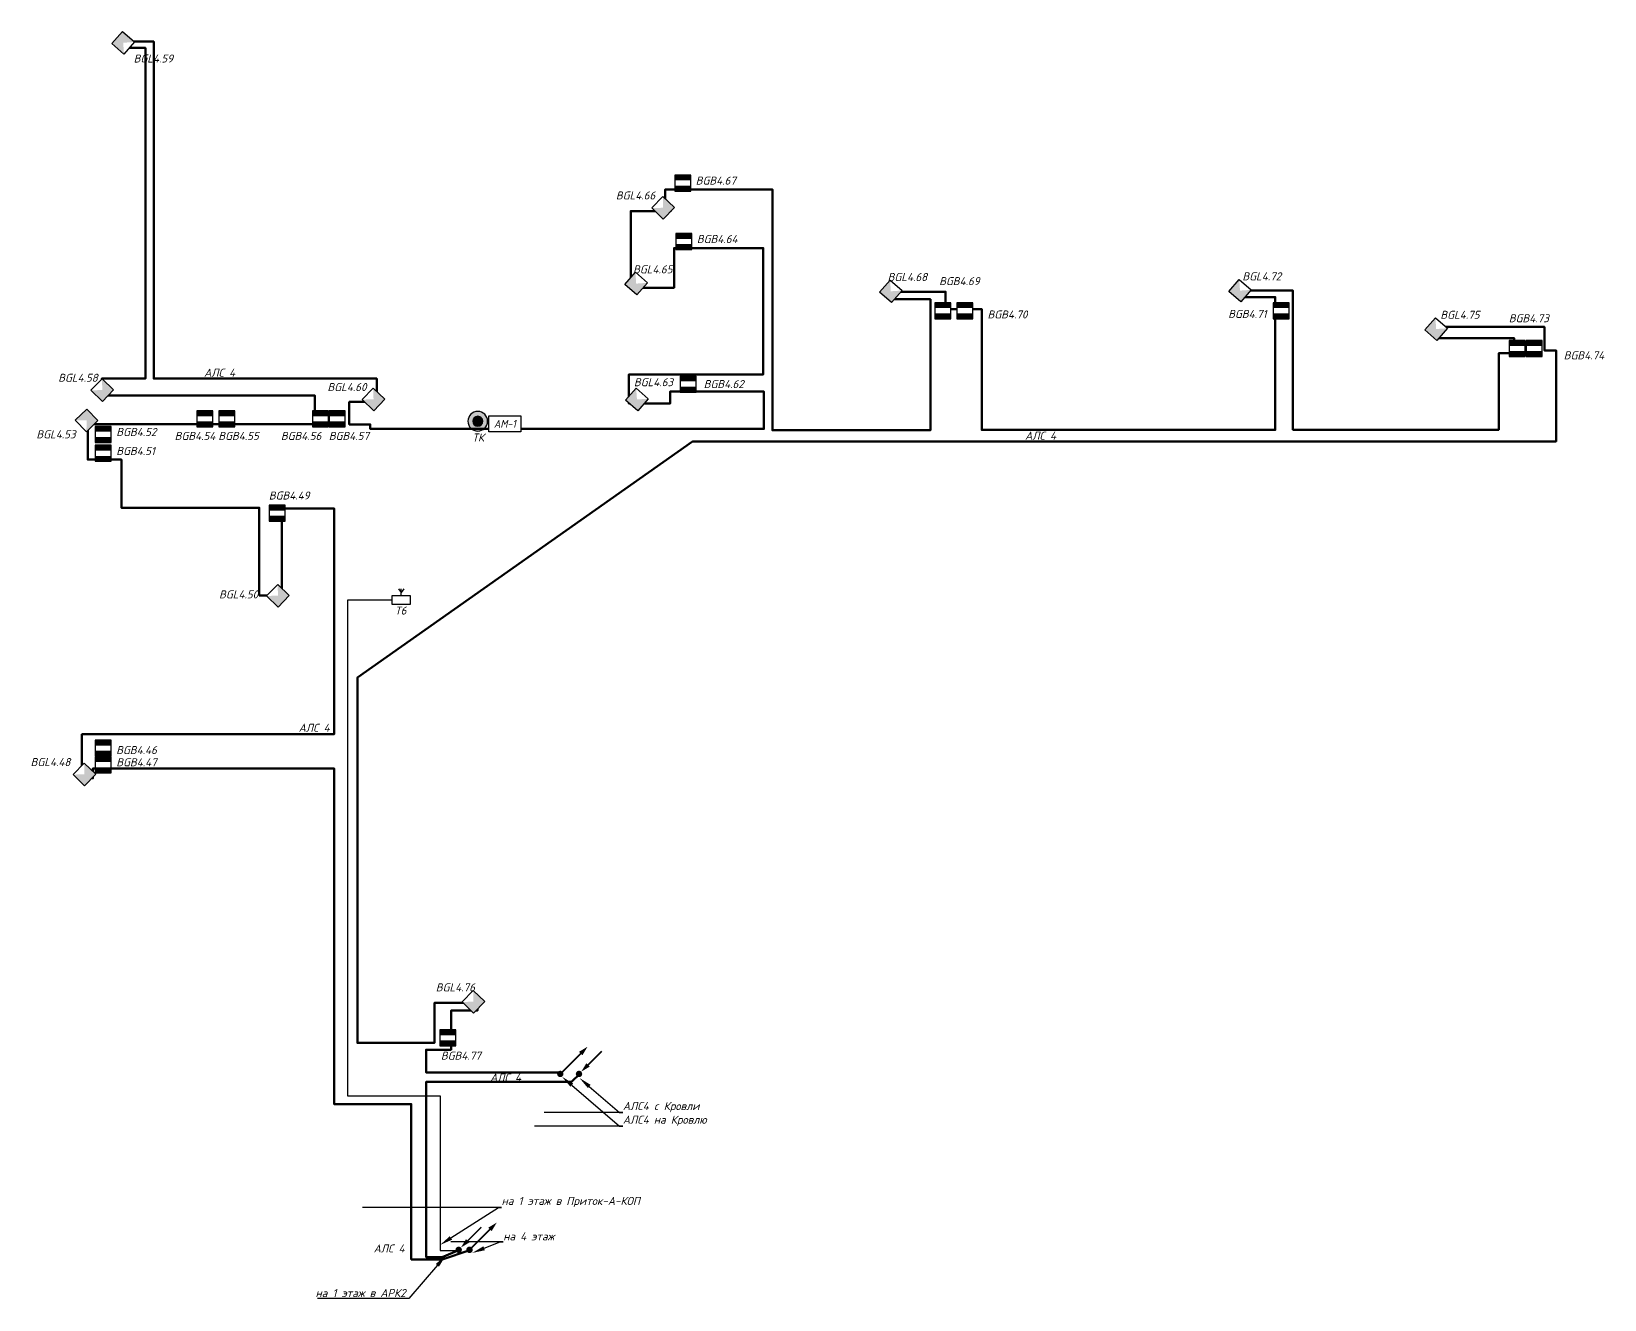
# Model space of a CAD drawing. Extents: x -72636 to 8142370, y -29900 to 852868.
# Drawn here: x 253796 to 302930, y 485112 to 524714 of the extents above; entities that cross this region are included whole.
import ezdxf
from ezdxf import colors
from ezdxf.entities.mleader import LeaderData, LeaderLine
from ezdxf.enums import TextEntityAlignment as Align
from ezdxf.math import Vec2, Vec3

# ---------------------------------------------------------------- set-up
doc = ezdxf.new("R2010")
doc.units = 0
doc.header["$LTSCALE"] = 100
doc.header["$PDMODE"] = 1
doc.header["$PDSIZE"] = 200
for name, color, linetype in [('!!ВОК', 30, 'Continuous'), ('003_ОС', 170, 'Continuous'), ('ODG - ПС', 1, 'Continuous'), ('ODG - Текст', 7, 'Continuous'), ('RC-Позиционные_обозначения', 7, 'Continuous')]:
    doc.layers.add(name, color=color, linetype=linetype)
doc.layers.add('ODG - СОТС', color=7, linetype='Continuous', true_color=0xff5800)
for name, color, linetype, lineweight in [('RC-Извещатели_охранные', 5, 'Continuous', 30), ('RC-Прочее_оборудование', 1, 'Continuous', 30), ('АП_АСУ_ОсновнаяТолстая', 7, 'Continuous', 30), ('Кабельные стояки', 7, 'Continuous', 25), ('текст', 7, 'Continuous', 13)]:
    doc.layers.add(name, color=color, linetype=linetype, lineweight=lineweight)
doc.styles.add('ISOCPEUR', font='isocpeui.ttf', dxfattribs={"height": 250})
doc.linetypes.add('ограждение1', pattern='A,0.25,-0.1,[133,ltypeshp.shx,S=0.1,R=0,X=-0.1,Y=0],-0.1,1', length=1.45)

# ---------------------------------------------------------------- blocks, each defined once
blk = doc.blocks.new('A$C965ac34c')
at = {"layer": '003_ОС', "color": 3, "lineweight": 30, "ltscale": 100}
blk.add_lwpolyline([(0, 284), (560, 284), (560, 0), (0, 0)], close=True, dxfattribs=at)
for points in [[(197, 489), (280, 376)], [(280, 284), (280, 489)], [(363, 489), (280, 376)]]:
    blk.add_lwpolyline(points, dxfattribs=at)
blk = doc.blocks.new('RC-UGO-IOM-02')
at = {"layer": 'RC-Извещатели_охранные'}
blk.add_point((0, 0), dxfattribs=at)
blk.add_wipeout([(2.5, -2.5), (2.5, 2.5), (-2.5, 2.5), (-2.5, -2.5)]).dxf.layer = 'RC-Извещатели_охранные'
blk.add_wipeout([(-2.5, -2.5), (-2.5, 2.5), (2.5, 2.5), (2.5, -2.5)]).dxf.layer = 'RC-Извещатели_охранные'
h = blk.add_hatch(color=256, dxfattribs=at)
h.dxf.hatch_style = 1
h.paths.add_polyline_path([(2.5, 0.8), (2.5, 2.51), (-2.5, 2.5), (-2.5, 0.8)])
h = blk.add_hatch(color=256, dxfattribs=at)
h.dxf.hatch_style = 1
h.paths.add_polyline_path([(2.5, -2.5), (2.5, -0.79), (-2.5, -0.8), (-2.5, -2.5)])
blk.add_lwpolyline([(-2.5, -2.5), (2.5, -2.5), (2.5, 2.5), (-2.5, 2.5)], close=True, dxfattribs=at)
at = {"layer": 'RC-Извещатели_охранные', "style": 'ISOCPEUR'}
blk.add_attdef('PSTN', text='', height=2.5, dxfattribs=at).set_placement((0.98, 2.6), align=Align.BOTTOM_LEFT)
blk = doc.blocks.new('RC-UGO-IOPO-02')
blk.add_wipeout([(2.5, -2.5), (2.5, 2.5), (-2.5, 2.5), (-2.5, -2.5)])
blk.add_wipeout([(-2.5, -2.5), (-2.5, 2.5), (2.5, 2.5), (2.5, -2.5)])
h = blk.add_hatch(color=256)
h.dxf.hatch_style = 1
h.paths.add_polyline_path([(2.5, -2.5), (0, 0), (2.5, 2.5), (-2.5, 2.5), (-2.5, -2.5)])
blk.add_lwpolyline([(-2.5, -2.5), (2.5, -2.5), (2.5, 2.5), (-2.5, 2.5)], close=True)
at = {"style": 'ISOCPEUR'}
blk.add_attdef('PSTN', text='', height=2.5, dxfattribs=at).set_placement((0.98, 2.6), align=Align.BOTTOM_LEFT)
blk = doc.blocks.new('*U34')
at = {"layer": 'ODG - ПС'}
h = blk.add_hatch(color=20, dxfattribs=at)
h.dxf.hatch_style = 1
h.set_gradient(color1=(255, 88, 0), color2=(255, 96, 10), one_color=1, tint=0.52, name='CYLINDER')
h.paths.add_polyline_path([(75, 0, 1), (-75, 0, 1)])
at = {"layer": 'ODG - СОТС', "lineweight": 30}
h = blk.add_hatch(color=7, dxfattribs=at)
h.dxf.hatch_style = 1
h.set_gradient(color1=(255, 255, 255), one_color=1, tint=1, name='INVCYLINDER')
h.paths.add_polyline_path([(-150, 0, 1), (150, 0, 1)])
h.paths.add_polyline_path([(75, 0, -1), (-75, 0, -1)], flags=16)
for radius in [150, 75]:
    blk.add_circle((0, 0), radius, dxfattribs=at)
at = {"layer": 'ODG - Текст', "style": 'ISOCPEUR', "oblique": 15, "width": 0.8}
blk.add_attdef('НОМЕР', text='', height=250, dxfattribs=at).set_placement((0, 325), align=Align.MIDDLE_CENTER)
blk = doc.blocks.new('RC-UGO-AM-01')
blk.add_wipeout([(-4.99, 2.5), (4.99, 2.5), (4.99, -2.5), (-4.99, -2.49)])
blk.add_point((0, 0))
blk.add_wipeout([(4.99, 2.5), (4.99, -2.5), (-4.99, -2.5), (-4.99, 2.5)])
blk.add_wipeout([(-4.99, -2.5), (-4.99, 2.5), (4.99, 2.5), (4.99, -2.5)])
blk.add_lwpolyline([(-4.99, 2.5), (4.99, 2.5), (4.99, -2.5), (-4.99, -2.5), (-4.99, 2.5)], close=True)
blk.add_lwpolyline([(-4.99, 2.5), (-4.99, 2.5)])
blk.add_lwpolyline([(-4.99, 2.5), (-4.99, 2.5)])
at = {"ltscale": 100, "style": 'ISOCPEUR', "width": 0.9}
blk.add_text('АМ-1', height=2.5, dxfattribs=at).set_placement((0, 0), align=Align.MIDDLE)
at = {"style": 'ISOCPEUR'}
blk.add_attdef('PSTN', text='', height=2.5, dxfattribs=at).set_placement((2.32, 2.4), align=Align.BOTTOM_LEFT)
blk = doc.blocks.new('*U65')
blk.add_hatch(color=256).paths.add_polyline_path([(-0.71, -0.71, 1), (0.71, 0.71, 1)])
at = {"const_width": 0.5}
blk.add_lwpolyline([(2.83, 2.83), (7.07, 7.07)], dxfattribs=at)
blk.add_lwpolyline([(0.71, 0.71, 0, 1.5, 0), (2.83, 2.83, 2, 2, 0)], format="xyseb")
blk = doc.blocks.new('*U64')
blk.add_hatch(color=256).paths.add_polyline_path([(-0.71, -0.71, 1), (0.71, 0.71, 1)])
at = {"const_width": 0.5}
blk.add_lwpolyline([(0.5, 0.5), (6.38, 6.38)], dxfattribs=at)
blk.add_lwpolyline([(8.5, 8.5, 0, 1.5, 0), (6.38, 6.38, 2, 2, 0)], format="xyseb")

msp = doc.modelspace()

# ---------------------------------------------------------------- linework, layer by layer
at = {"layer": '!!ВОК', "color": 3, "linetype": 'ограждение1', "lineweight": 50, "ltscale": 500}
for points in [[(270364, 492207), (266121, 492207), (266121, 492914), (266901, 492914), (266901, 494134), (267726, 494134), (267726, 494375), (266384, 494375), (266384, 493128), (263977, 493128), (263977, 504536), (274447, 511911), (301416, 511911), (301416, 514754), (301054, 514754), (301054, 515485), (297614, 515485), (297614, 515136), (300105, 515136), (300105, 514666), (299624, 514666), (299624, 512276), (293198, 512276), (293198, 516624), (291516, 516624), (291516, 516416), (292646, 516416), (292646, 512268), (283475, 512268), (283475, 516044), (282350, 516044), (282350, 516584), (280606, 516584), (280606, 516353), (281874, 516353), (281874, 512261), (276937, 512261), (276937, 519779), (273591, 519779), (273591, 519114), (273768, 519114), (273768, 519106), (272514, 519106), (272514, 518522), (272514, 518522), (272514, 516708), (273867, 516708), (273867, 517950), (276651, 517950), (276651, 514002), (272458, 514002), (272458, 513090), (273744, 513090), (273744, 513467), (276672, 513467), (276672, 512303), (264379, 512303), (264379, 512444), (263721, 512444), (263721, 513142), (264579, 513142), (264579, 513875), (257618, 513875), (257618, 524397), (256581, 524397), (256581, 524202), (257355, 524202), (257355, 513875), (255991, 513875), (255991, 513345), (262646, 513345), (262646, 512449), (255674, 512449), (255674, 512693), (255552, 512693), (255552, 511346), (256608, 511346), (256608, 509841), (260911, 509841), (260911, 507099), (261611, 507099), (261611, 509817), (263248, 509817), (263248, 502766), (255373, 502766), (255373, 501390), (255713, 501390), (255713, 501696), (263246, 501696), (263246, 491214), (265660, 491214), (265660, 486367), (266627, 486367), (267485, 486650)], [(267141, 486650), (266620, 486438), (266121, 486438), (266121, 491906), (270661, 491906), (270922, 492159)]]:
    msp.add_lwpolyline(points, dxfattribs=at)
at = {"color": 4, "ltscale": 100}
msp.add_lwpolyline([(265062, 506957), (263671, 506957), (263671, 491478), (266561, 491478), (266561, 486639), (267169, 486639)], dxfattribs=at)

# ---------------------------------------------------------------- block references
at = {"color": 5, "lineweight": 30, "xscale": -2.054613688905472, "yscale": 2.054613688905472, "zscale": 2.054613688905472, "rotation": 180}
msp.add_blockref('*U34', (267737, 512541), dxfattribs=at)
msp.add_blockref('A$C965ac34c', (265062, 506815))
at = {"layer": 'Кабельные стояки', "color": 5, "xscale": 100, "yscale": 100, "zscale": 100}
for name, p in [('*U64', (270314, 492157)), ('*U65', (270898, 492157)), ('*U64', (267478, 486664)), ('*U65', (267140, 486664))]:
    msp.add_blockref(name, p, dxfattribs=at)

# ---------------------------------------------------------------- texts
at = {"color": 7, "lineweight": 30, "ltscale": 100, "char_height": 250, "width": 1074.44, "attachment_point": 1, "style": 'ISOCPEUR'}
for insert in [(259188, 514183), (284830, 512215), (262141, 503093), (268120, 492171), (264483, 486832)]:
    msp.add_mtext('{\\C256;АЛС 4}', dxfattribs=dict(at, insert=insert))
at = {"layer": 'текст', "color": 7, "char_height": 250, "width": 511.65, "attachment_point": 5, "style": 'ISOCPEUR'}
for s, insert in [('ТК', (267749, 512032)), ('Т6', (265329, 506628))]:
    msp.add_mtext(s, dxfattribs=dict(at, insert=insert))

# ---------------------------------------------------------------- leaders
at = {"layer": 'АП_АСУ_ОсновнаяТолстая'}
ml = msp.add_multileader_mtext('Standard', dxfattribs=at)
ml.set_content('АЛС4 на Кровлю', color=256, style='ISOCPEUR')
ml.set_leader_properties()
ml.build(insert=Vec2(0, 0))
ml.multileader.update_dxf_attribs({"text_left_attachment_type": 6, "text_right_attachment_type": 6, "dogleg_length": 100, "arrow_head_size": 400})
ctx = ml.context
ctx.base_point, ctx.char_height, ctx.arrow_head_size, ctx.landing_gap_size, ctx.plane_origin = Vec3(272268, 490528, 0), 250, 400, 0, Vec3(281235, 478926, 0)
ctx.left_attachment, ctx.right_attachment = 6, 6
notes = []
notes.append((ctx, [(1, (1, 1, 0), (272168, 490528, 0), (1, 0), 100, [(0, [(270368, 492068, 0)], 0, [])])]))
ctx.mtext.insert, ctx.mtext.width, ctx.mtext.flow_direction = Vec3(272268, 490853, 0), 4570.65, 5
ml = msp.add_multileader_mtext('Standard', dxfattribs=at)
ml.set_content('АЛС4 c Кровли', color=256, style='ISOCPEUR')
ml.set_leader_properties()
ml.build(insert=Vec2(0, 0))
ml.multileader.update_dxf_attribs({"text_left_attachment_type": 6, "text_right_attachment_type": 6, "dogleg_length": 100, "arrow_head_size": 400})
ctx = ml.context
ctx.base_point, ctx.char_height, ctx.arrow_head_size, ctx.landing_gap_size, ctx.plane_origin = Vec3(272268, 490955, 0), 250, 400, 0, Vec3(281235, 479353, 0)
ctx.left_attachment, ctx.right_attachment = 6, 6
notes.append((ctx, [(1, (1, 1, 0), (272168, 490955, 0), (1, 0), 100, [(0, [(270914, 492028, 0)], 0, [])])]))
ctx.mtext.insert, ctx.mtext.width, ctx.mtext.flow_direction = Vec3(272268, 491280, 0), 4570.65, 5
ml = msp.add_multileader_mtext('Standard', dxfattribs=at)
ml.set_content('на 1 этаж в Приток-А-КОП', color=256, style='ISOCPEUR')
ml.set_leader_properties()
ml.build(insert=Vec2(0, 0))
ml.multileader.update_dxf_attribs({"text_left_attachment_type": 6, "text_right_attachment_type": 6, "dogleg_length": 100, "arrow_head_size": 400})
ctx = ml.context
ctx.base_point, ctx.char_height, ctx.arrow_head_size, ctx.landing_gap_size, ctx.plane_origin = Vec3(268480, 487991, 0), 250, 400, 0, Vec3(277624, 477906, 0)
ctx.left_attachment, ctx.right_attachment = 6, 6
notes.append((ctx, [(1, (1, 1, 0), (268380, 487991, 0), (1, 0), 100, [(0, [(266561, 486817, 0)], 0, [])])]))
ctx.mtext.insert, ctx.mtext.width, ctx.mtext.flow_direction = Vec3(268480, 488316, 0), 4570.65, 5
ml = msp.add_multileader_mtext('Standard', dxfattribs=at)
ml.set_content('на 4 этаж ', color=256, style='ISOCPEUR')
ml.set_leader_properties()
ml.build(insert=Vec2(0, 0))
ml.multileader.update_dxf_attribs({"text_left_attachment_type": 6, "text_right_attachment_type": 6, "dogleg_length": 100, "arrow_head_size": 400})
ctx = ml.context
ctx.base_point, ctx.char_height, ctx.arrow_head_size, ctx.landing_gap_size, ctx.plane_origin = Vec3(268533, 486910, 0), 250, 400, 0, Vec3(277945, 474501, 0)
ctx.left_attachment, ctx.right_attachment = 6, 6
notes.append((ctx, [(1, (1, 1, 0), (268433, 486910, 0), (1, 0), 100, [(0, [(267563, 486566, 0)], 0, [])])]))
ctx.mtext.insert, ctx.mtext.width, ctx.mtext.flow_direction = Vec3(268533, 487210, 0), 4570.65, 5
ml = msp.add_multileader_mtext('Standard', dxfattribs=at)
ml.set_content('на 1 этаж в АРК2', color=256, style='ISOCPEUR')
ml.set_leader_properties()
ml.build(insert=Vec2(0, 0))
ml.multileader.update_dxf_attribs({"text_left_attachment_type": 6, "text_right_attachment_type": 6, "dogleg_length": 100, "arrow_head_size": 400})
ctx = ml.context
ctx.base_point, ctx.char_height, ctx.arrow_head_size, ctx.landing_gap_size, ctx.plane_origin = Vec3(262449, 485140, 0), 250, 400, 0, Vec3(272188, 474883, 0)
ctx.left_attachment, ctx.right_attachment, ctx.text_align_type = 6, 6, 2
notes.append((ctx, [(0, (1, 1, 0), (265585, 485140, 0), (-1, 0), 100, [(0, [(266735, 486485, 0)], 0, [])])]))
ctx.mtext.insert, ctx.mtext.width, ctx.mtext.alignment, ctx.mtext.flow_direction = Vec3(265485, 485440, 0), 4570.65, 3, 5
for ctx, leaders in notes:
    for number, flags, end, landing, length, lines in leaders:
        leader = LeaderData()
        leader.index, (leader.has_last_leader_line, leader.has_dogleg_vector, leader.attachment_direction) = number, flags
        leader.last_leader_point, leader.dogleg_vector, leader.dogleg_length = Vec3(end), Vec3(landing), length
        for number, points, colour, breaks in lines:
            line = LeaderLine()
            line.index, line.vertices, line.color, line.breaks = number, Vec3.list(points), colors.encode_raw_color(colour), breaks
            leader.lines.append(line)
        ctx.leaders.append(leader)

# ---------------------------------------------------------------- next in the draw order: block references
at = {"layer": 'RC-Извещатели_охранные', "lineweight": 30, "ltscale": 30}
ref = msp.add_blockref('RC-UGO-IOPO-02', (256661, 524361), dxfattribs=dict(at, xscale=-100.0000000000001, yscale=100.0000000000001, zscale=100, rotation=139.0647333239368))
ref.add_attrib('PSTN', 'BGL4.59', dxfattribs={"layer": 'RC-Позиционные_обозначения', "height": 250, "style": 'ISOCPEUR'}).set_placement((257604, 523669), align=Align.BOTTOM_CENTER)
at = {"layer": 'RC-Извещатели_охранные', "color": 1, "lineweight": 30, "ltscale": 30}
ref = msp.add_blockref('RC-UGO-IOM-02', (274138, 519981), dxfattribs=dict(at, xscale=100, yscale=100, zscale=100))
ref.add_attrib('PSTN', 'BGB4.67', (274544, 519931), dxfattribs={"layer": 'RC-Позиционные_обозначения', "height": 250, "style": 'ISOCPEUR'})
ref = msp.add_blockref('RC-UGO-IOM-02', (274174, 518157), dxfattribs=dict(at, xscale=100, yscale=100, zscale=100))
ref.add_attrib('PSTN', 'BGB4.64', (274580, 518107), dxfattribs={"layer": 'RC-Позиционные_обозначения', "height": 250, "style": 'ISOCPEUR'})
at = {"layer": 'RC-Извещатели_охранные', "lineweight": 30, "ltscale": 30}
ref = msp.add_blockref('RC-UGO-IOPO-02', (272684, 516839), dxfattribs=dict(at, xscale=-100.0000000000001, yscale=100, zscale=100, rotation=228.9080370352327))
ref.add_attrib('PSTN', 'BGL4.65', dxfattribs={"layer": 'RC-Позиционные_обозначения', "height": 250, "style": 'ISOCPEUR'}).set_placement((273202, 517085), align=Align.BOTTOM_CENTER)
at = {"layer": 'RC-Извещатели_охранные', "color": 1, "lineweight": 30, "ltscale": 30}
ref = msp.add_blockref('RC-UGO-IOM-02', (282264, 515993), dxfattribs=dict(at, xscale=100, yscale=100, zscale=100))
ref.add_attrib('PSTN', 'BGB4.69', (282147, 516791), dxfattribs={"layer": 'RC-Позиционные_обозначения', "height": 250, "style": 'ISOCPEUR'})
ref = msp.add_blockref('RC-UGO-IOM-02', (292826, 515993), dxfattribs=dict(at, xscale=100, yscale=100, zscale=100))
ref.add_attrib('PSTN', 'BGB4.71', (291175, 515767), dxfattribs={"layer": 'RC-Позиционные_обозначения', "height": 250, "style": 'ISOCPEUR'})
at = {"layer": 'RC-Извещатели_охранные', "lineweight": 30, "ltscale": 30}
ref = msp.add_blockref('RC-UGO-IOPO-02', (297671, 515420), dxfattribs=dict(at, xscale=-100.0000000000001, yscale=100, zscale=100, rotation=228.9080370352327))
ref.add_attrib('PSTN', 'BGL4.75', dxfattribs={"layer": 'RC-Позиционные_обозначения', "height": 250, "style": 'ISOCPEUR'}).set_placement((298414, 515665), align=Align.BOTTOM_CENTER)
at = {"layer": 'RC-Извещатели_охранные', "color": 1, "lineweight": 30, "ltscale": 30}
ref = msp.add_blockref('RC-UGO-IOM-02', (300204, 514815), dxfattribs=dict(at, xscale=100, yscale=100, zscale=100))
ref.add_attrib('PSTN', 'BGB4.73', (299940, 515632), dxfattribs={"layer": 'RC-Позиционные_обозначения', "height": 250, "style": 'ISOCPEUR'})
at = {"layer": 'RC-Извещатели_охранные', "lineweight": 30, "ltscale": 30}
ref = msp.add_blockref('RC-UGO-IOPO-02', (256007, 513514), dxfattribs=dict(at, xscale=-100, yscale=100, zscale=100, rotation=315.9947939755152))
ref.add_attrib('PSTN', 'BGL4.58', dxfattribs={"layer": 'RC-Позиционные_обозначения', "height": 250, "style": 'ISOCPEUR'}).set_placement((255250, 513698), align=Align.BOTTOM_CENTER)
at = {"layer": 'RC-Извещатели_охранные', "color": 1, "lineweight": 30, "ltscale": 30}
ref = msp.add_blockref('RC-UGO-IOM-02', (274308, 513703), dxfattribs=dict(at, xscale=100, yscale=100, zscale=100))
ref.add_attrib('PSTN', 'BGB4.62', (274793, 513577), dxfattribs={"layer": 'RC-Позиционные_обозначения', "height": 250, "style": 'ISOCPEUR'})
ref = msp.add_blockref('RC-UGO-IOM-02', (259208, 512614), dxfattribs=dict(at, xscale=100, yscale=100, zscale=100))
ref.add_attrib('PSTN', 'BGB4.54', (258269, 511957), dxfattribs={"layer": 'RC-Позиционные_обозначения', "height": 250, "style": 'ISOCPEUR'})
ref = msp.add_blockref('RC-UGO-IOM-02', (262821, 512614), dxfattribs=dict(at, xscale=100, yscale=100, zscale=100))
ref.add_attrib('PSTN', 'BGB4.56', (261587, 511957), dxfattribs={"layer": 'RC-Позиционные_обозначения', "height": 250, "style": 'ISOCPEUR'})
ref = msp.add_blockref('RC-UGO-IOM-02', (256040, 511539), dxfattribs=dict(at, xscale=100, yscale=100, zscale=100))
ref.add_attrib('PSTN', 'BGB4.51', (256446, 511488), dxfattribs={"layer": 'RC-Позиционные_обозначения', "height": 250, "style": 'ISOCPEUR'})
ref = msp.add_blockref('RC-UGO-IOM-02', (261475, 509670), dxfattribs=dict(at, xscale=100, yscale=100, zscale=100))
ref.add_attrib('PSTN', 'BGB4.49', (261210, 510096), dxfattribs={"layer": 'RC-Позиционные_обозначения', "height": 250, "style": 'ISOCPEUR'})
at = {"layer": 'RC-Извещатели_охранные', "lineweight": 30, "ltscale": 30}
ref = msp.add_blockref('RC-UGO-IOPO-02', (261494, 507092), dxfattribs=dict(at, xscale=-100, yscale=100, zscale=100, rotation=315.9947939755152))
ref.add_attrib('PSTN', 'BGL4.50', dxfattribs={"layer": 'RC-Позиционные_обозначения', "height": 250, "style": 'ISOCPEUR'}).set_placement((260266, 506933), align=Align.BOTTOM_CENTER)
at = {"layer": 'RC-Извещатели_охранные', "color": 1, "lineweight": 30, "ltscale": 30}
ref = msp.add_blockref('RC-UGO-IOM-02', (256040, 501815), dxfattribs=dict(at, xscale=100, yscale=100, zscale=100))
ref.add_attrib('PSTN', 'BGB4.47', (256446, 501765), dxfattribs={"layer": 'RC-Позиционные_обозначения', "height": 250, "style": 'ISOCPEUR'})
at = {"layer": 'RC-Извещатели_охранные', "lineweight": 30, "ltscale": 30}
ref = msp.add_blockref('RC-UGO-IOPO-02', (267599, 494412), dxfattribs=dict(at, xscale=-100, yscale=100, zscale=100, rotation=315.9947939755152))
ref.add_attrib('PSTN', 'BGL4.76', dxfattribs={"layer": 'RC-Позиционные_обозначения', "height": 250, "style": 'ISOCPEUR'}).set_placement((267037, 494660), align=Align.BOTTOM_CENTER)
at = {"layer": 'RC-Извещатели_охранные', "color": 1, "lineweight": 30, "ltscale": 30}
ref = msp.add_blockref('RC-UGO-IOM-02', (266804, 493286), dxfattribs=dict(at, xscale=100, yscale=100, zscale=100))
ref.add_attrib('PSTN', 'BGB4.77', (266584, 492602), dxfattribs={"layer": 'RC-Позиционные_обозначения', "height": 250, "style": 'ISOCPEUR'})
at = {"layer": 'RC-Прочее_оборудование', "lineweight": 30, "ltscale": 30, "xscale": 100, "yscale": 100, "zscale": 100}
msp.add_blockref('RC-UGO-AM-01', (268582, 512460), dxfattribs=at)

# ---------------------------------------------------------------- next in the draw order: block references
at = {"layer": 'RC-Извещатели_охранные', "lineweight": 30, "ltscale": 30}
ref = msp.add_blockref('RC-UGO-IOPO-02', (273525, 519207), dxfattribs=dict(at, xscale=-100, yscale=100, zscale=100, rotation=315.9947939755152))
ref.add_attrib('PSTN', 'BGL4.66', dxfattribs={"layer": 'RC-Позиционные_обозначения', "height": 250, "style": 'ISOCPEUR'}).set_placement((272665, 519392), align=Align.BOTTOM_CENTER)
ref = msp.add_blockref('RC-UGO-IOPO-02', (280638, 516599), dxfattribs=dict(at, xscale=-100.0000000000001, yscale=100, zscale=100, rotation=228.9080370352327))
ref.add_attrib('PSTN', 'BGL4.68', dxfattribs={"layer": 'RC-Позиционные_обозначения', "height": 250, "style": 'ISOCPEUR'}).set_placement((281156, 516845), align=Align.BOTTOM_CENTER)
ref = msp.add_blockref('RC-UGO-IOPO-02', (291544, 516620), dxfattribs=dict(at, xscale=-100.0000000000001, yscale=100, zscale=100, rotation=228.9080370352327))
ref.add_attrib('PSTN', 'BGL4.72', dxfattribs={"layer": 'RC-Позиционные_обозначения', "height": 250, "style": 'ISOCPEUR'}).set_placement((292225, 516866), align=Align.BOTTOM_CENTER)
at = {"layer": 'RC-Извещатели_охранные', "color": 1, "lineweight": 30, "ltscale": 30}
ref = msp.add_blockref('RC-UGO-IOM-02', (282952, 515993), dxfattribs=dict(at, xscale=100, yscale=100, zscale=100))
ref.add_attrib('PSTN', 'BGB4.70', (283657, 515750), dxfattribs={"layer": 'RC-Позиционные_обозначения', "height": 250, "style": 'ISOCPEUR'})
ref = msp.add_blockref('RC-UGO-IOM-02', (300732, 514815), dxfattribs=dict(at, xscale=100, yscale=100, zscale=100))
ref.add_attrib('PSTN', 'BGB4.74', (301656, 514475), dxfattribs={"layer": 'RC-Позиционные_обозначения', "height": 250, "style": 'ISOCPEUR'})
at = {"layer": 'RC-Извещатели_охранные', "lineweight": 30, "ltscale": 30}
ref = msp.add_blockref('RC-UGO-IOPO-02', (272708, 513220), dxfattribs=dict(at, xscale=-100.0000000000001, yscale=100, zscale=100, rotation=228.9080370352327))
ref.add_attrib('PSTN', 'BGL4.63', dxfattribs={"layer": 'RC-Позиционные_обозначения', "height": 250, "style": 'ISOCPEUR'}).set_placement((273226, 513560), align=Align.BOTTOM_CENTER)
at = {"layer": 'RC-Извещатели_охранные', "color": 1, "lineweight": 30, "ltscale": 30}
ref = msp.add_blockref('RC-UGO-IOM-02', (259897, 512614), dxfattribs=dict(at, xscale=100, yscale=100, zscale=100))
ref.add_attrib('PSTN', 'BGB4.55', (259633, 511957), dxfattribs={"layer": 'RC-Позиционные_обозначения', "height": 250, "style": 'ISOCPEUR'})
ref = msp.add_blockref('RC-UGO-IOM-02', (263347, 512614), dxfattribs=dict(at, xscale=100, yscale=100, zscale=100))
ref.add_attrib('PSTN', 'BGB4.57', (263083, 511957), dxfattribs={"layer": 'RC-Позиционные_обозначения', "height": 250, "style": 'ISOCPEUR'})
ref = msp.add_blockref('RC-UGO-IOM-02', (256040, 512131), dxfattribs=dict(at, xscale=100, yscale=100, zscale=100))
ref.add_attrib('PSTN', 'BGB4.52', (256446, 512081), dxfattribs={"layer": 'RC-Позиционные_обозначения', "height": 250, "style": 'ISOCPEUR'})
ref = msp.add_blockref('RC-UGO-IOM-02', (256040, 502334), dxfattribs=dict(at, xscale=100, yscale=100, zscale=100))
ref.add_attrib('PSTN', 'BGB4.46', (256442, 502146), dxfattribs={"layer": 'RC-Позиционные_обозначения', "height": 250, "style": 'ISOCPEUR'})

# ---------------------------------------------------------------- next in the draw order: block references
at = {"layer": 'RC-Извещатели_охранные', "lineweight": 30, "ltscale": 30}
ref = msp.add_blockref('RC-UGO-IOPO-02', (264480, 513224), dxfattribs=dict(at, xscale=-100, yscale=100, zscale=100, rotation=315.9947939755152))
ref.add_attrib('PSTN', 'BGL4.60', dxfattribs={"layer": 'RC-Позиционные_обозначения', "height": 250, "style": 'ISOCPEUR'}).set_placement((263651, 513408), align=Align.BOTTOM_CENTER)
ref = msp.add_blockref('RC-UGO-IOPO-02', (255519, 512568), dxfattribs=dict(at, xscale=100, yscale=100, zscale=100, rotation=224.0052060244849))
ref.add_attrib('PSTN', 'BGL4.53', dxfattribs={"layer": 'RC-Позиционные_обозначения', "height": 250, "style": 'ISOCPEUR'}).set_placement((254563, 511933), align=Align.BOTTOM_CENTER)
ref = msp.add_blockref('RC-UGO-IOPO-02', (255451, 501513), dxfattribs=dict(at, xscale=-100, yscale=100, zscale=100, rotation=315.9947939755152))
ref.add_attrib('PSTN', 'BGL4.48', dxfattribs={"layer": 'RC-Позиционные_обозначения', "height": 250, "style": 'ISOCPEUR'}).set_placement((254391, 501697), align=Align.BOTTOM_CENTER)

doc.saveas('drawing.dxf')
